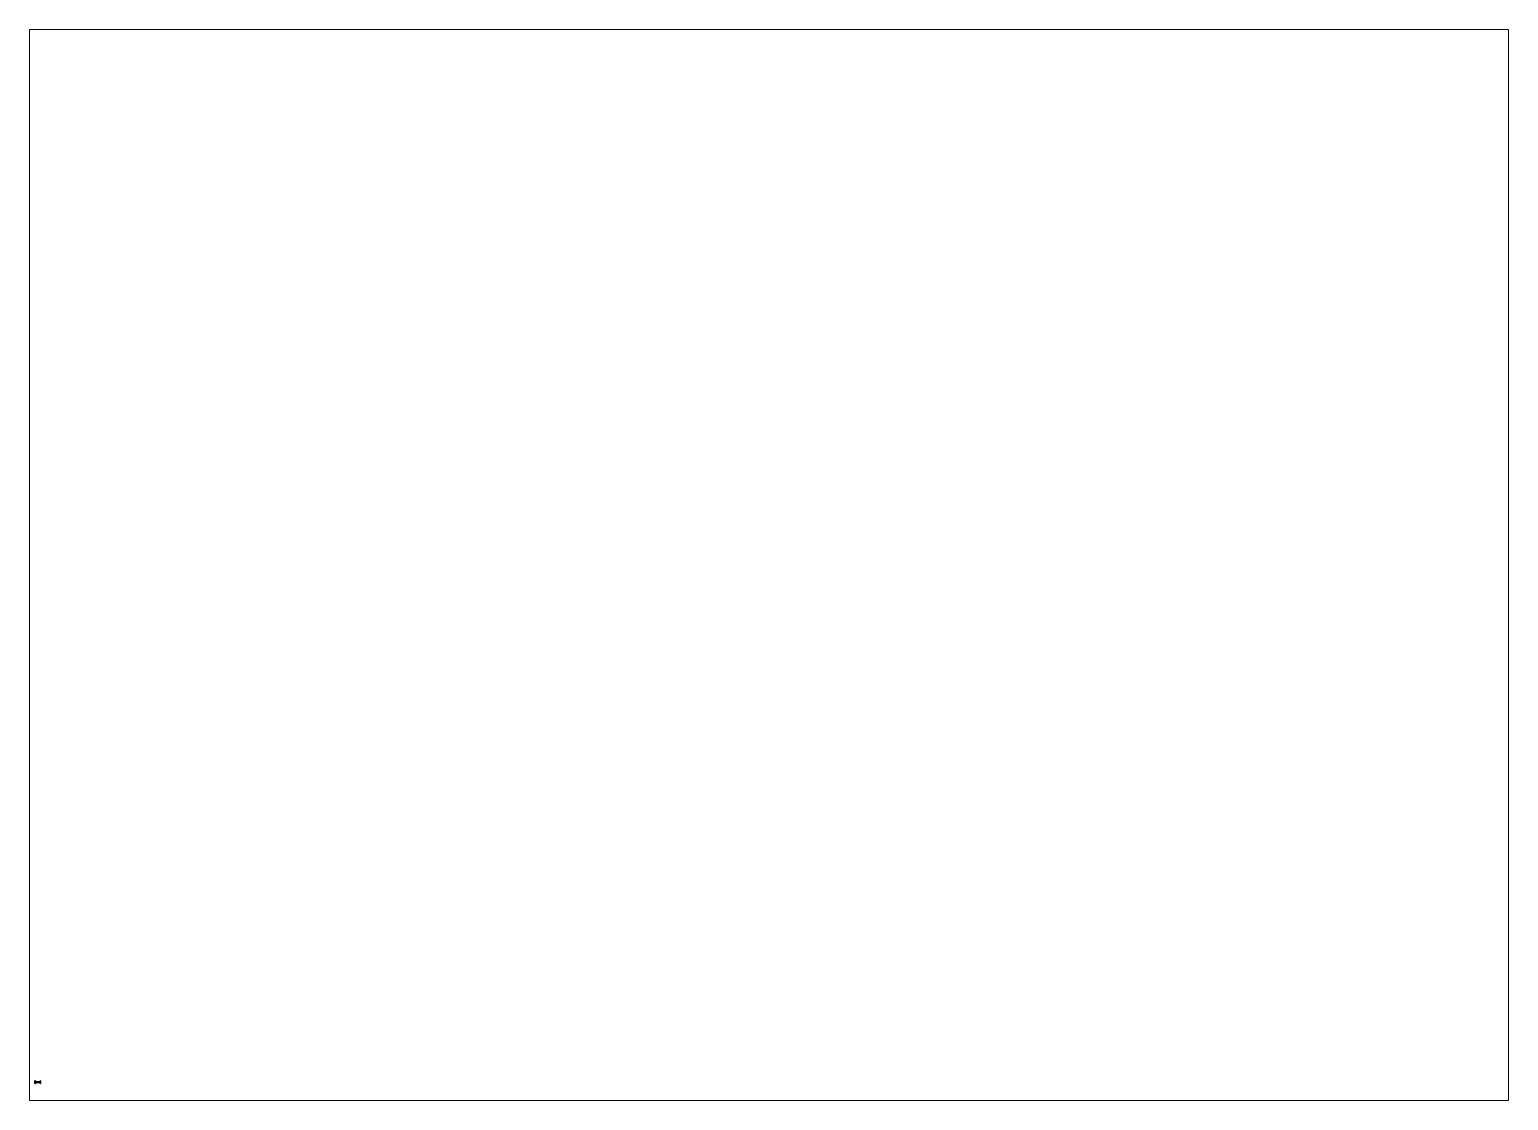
# Paper-space layout 'Layout1' of a CAD drawing. Extents: x 28 to 251, y 20 to 181.
# The model-space entities are those that its viewports show. They can reach past a viewport. Long polylines and large blocks are cut down to what shows.
import ezdxf

# ---------------------------------------------------------------- set-up
doc = ezdxf.new("R2010")
doc.units = 0
doc.layers.get('0').update_dxf_attribs({"linetype": 'CONTINUOUS'})
doc.layers.add('WHEELS', color=2, linetype='CONTINUOUS')

msp = doc.modelspace()

# ---------------------------------------------------------------- linework, layer by layer
at = {"layer": 'WHEELS'}
for points in [[(-0.7, 0.32, 0.18), (-0.7, 0.36, -0.06), (-0.82, 0.35, -0.06), (-0.82, 0.31, 0.18)], [(-0.7, 0.36, -0.06), (-0.7, 0.24, -0.28), (-0.82, 0.23, -0.28), (-0.82, 0.35, -0.06)], [(-0.82, 0.32, -0.04), (-0.82, 0.29, 0.14), (-0.82, 0.31, 0.18), (-0.82, 0.35, -0.06)], [(-0.82, 0.32, -0.04), (-0.82, 0.35, -0.06), (-0.82, 0.35, -0.06), (-0.82, 0.31, -0.08)], [(-0.82, 0.22, -0.23), (-0.82, 0.31, -0.08), (-0.82, 0.35, -0.06), (-0.82, 0.23, -0.28)], [(-0.7, 0.13, 0.35), (-0.7, 0.32, 0.18), (-0.82, 0.31, 0.18), (-0.82, 0.12, 0.34)], [(-0.7, 0.32, -0.04), (-0.7, 0.29, 0.14), (-0.82, 0.29, 0.14), (-0.82, 0.32, -0.04)], [(-0.7, 0.15, -0.01), (-0.7, 0.32, -0.04), (-0.82, 0.32, -0.04), (-0.82, 0.15, -0.01)], [(-0.82, 0.15, -0.01), (-0.82, 0.32, -0.04), (-0.82, 0.31, -0.08), (-0.82, 0.15, -0.05)], [(-0.82, 0.27, 0.18), (-0.82, 0.13, 0.3), (-0.82, 0.12, 0.34), (-0.82, 0.31, 0.18)], [(-0.82, 0.27, 0.18), (-0.82, 0.31, 0.18), (-0.82, 0.31, 0.18), (-0.82, 0.29, 0.14)], [(-0.7, 0.31, -0.08), (-0.7, 0.15, -0.05), (-0.82, 0.15, -0.05), (-0.82, 0.31, -0.08)], [(-0.7, 0.22, -0.23), (-0.7, 0.31, -0.08), (-0.82, 0.31, -0.08), (-0.82, 0.22, -0.23)], [(-0.7, 0.31, -0.08), (-0.7, 0.15, -0.05), (-0.82, 0.15, -0.05), (-0.82, 0.31, -0.08)], [(-0.7, 0.29, 0.14), (-0.7, 0.14, 0.06), (-0.82, 0.14, 0.06), (-0.82, 0.29, 0.14)], [(-0.82, 0.12, 0.09), (-0.82, 0.27, 0.18), (-0.82, 0.29, 0.14), (-0.82, 0.14, 0.06)], [(-0.7, 0.29, 0.14), (-0.7, 0.14, 0.06), (-0.82, 0.14, 0.06), (-0.82, 0.29, 0.14)], [(-0.7, 0.27, 0.18), (-0.7, 0.13, 0.3), (-0.82, 0.13, 0.3), (-0.82, 0.27, 0.18)], [(-0.7, 0.12, 0.09), (-0.7, 0.27, 0.18), (-0.82, 0.27, 0.18), (-0.82, 0.12, 0.09)], [(-0.7, 0.24, -0.28), (-0.7, 0, -0.37), (-0.82, 0, -0.36), (-0.82, 0.23, -0.28)], [(-0.82, 0.02, -0.32), (-0.82, 0.19, -0.26), (-0.82, 0.23, -0.28), (-0.82, 0, -0.36)], [(-0.82, 0.22, -0.23), (-0.82, 0.23, -0.28), (-0.82, 0.23, -0.28), (-0.82, 0.19, -0.26)], [(-0.7, 0.11, -0.1), (-0.7, 0.22, -0.23), (-0.82, 0.22, -0.23), (-0.82, 0.11, -0.1)], [(-0.82, 0.11, -0.1), (-0.82, 0.22, -0.23), (-0.82, 0.19, -0.26), (-0.82, 0.08, -0.13)], [(-0.7, 0.02, -0.32), (-0.7, 0.19, -0.26), (-0.82, 0.19, -0.26), (-0.82, 0.02, -0.32)], [(-0.7, 0.19, -0.26), (-0.7, 0.08, -0.13), (-0.82, 0.08, -0.13), (-0.82, 0.19, -0.26)], [(-0.7, 0.19, -0.26), (-0.7, 0.08, -0.13), (-0.82, 0.08, -0.13), (-0.82, 0.19, -0.26)], [(-0.7, 0.14, 0.06), (-0.7, 0.15, -0.01), (-0.82, 0.15, -0.01), (-0.82, 0.14, 0.06)], [(-0.7, 0.15, -0.05), (-0.7, 0.11, -0.1), (-0.82, 0.11, -0.1), (-0.82, 0.15, -0.05)], [(-0.82, -0.12, 0.09), (-0.82, -0.07, 0.14), (-0.82, 0.14, 0.06), (-0.82, 0.15, -0.01)], [(-0.82, -0.14, 0.06), (-0.82, -0.12, 0.09), (-0.82, 0.15, -0.01), (-0.82, 0.15, -0.05)], [(-0.82, -0.15, -0.01), (-0.82, -0.14, 0.06), (-0.82, 0.15, -0.05), (-0.82, 0.11, -0.1)], [(-0.82, -0.07, 0.14), (-0.82, -0.03, 0.15), (-0.82, 0.12, 0.09), (-0.82, 0.14, 0.06)], [(-0.7, 0.13, 0.3), (-0.7, 0.07, 0.14), (-0.82, 0.07, 0.14), (-0.82, 0.13, 0.3)], [(-0.7, -0.13, 0.35), (-0.7, 0.13, 0.35), (-0.82, 0.12, 0.34), (-0.82, -0.12, 0.34)], [(-0.82, 0.09, 0.31), (-0.82, 0.12, 0.34), (-0.82, 0.12, 0.34), (-0.82, 0.13, 0.3)], [(-0.82, 0.03, 0.15), (-0.82, 0.09, 0.31), (-0.82, 0.13, 0.3), (-0.82, 0.07, 0.14)], [(-0.7, 0.13, 0.3), (-0.7, 0.07, 0.14), (-0.82, 0.07, 0.14), (-0.82, 0.13, 0.3)], [(-0.82, 0.09, 0.31), (-0.82, -0.09, 0.31), (-0.82, -0.12, 0.34), (-0.82, 0.12, 0.34)], [(-0.7, 0.07, 0.14), (-0.7, 0.12, 0.09), (-0.82, 0.12, 0.09), (-0.82, 0.07, 0.14)], [(-0.82, -0.03, 0.15), (-0.82, 0.03, 0.15), (-0.82, 0.07, 0.14), (-0.82, 0.12, 0.09)], [(-0.82, -0.15, -0.05), (-0.82, -0.15, -0.01), (-0.82, 0.11, -0.1), (-0.82, 0.08, -0.13)], [(-0.7, 0.09, 0.31), (-0.7, -0.09, 0.31), (-0.82, -0.09, 0.31), (-0.82, 0.09, 0.31)], [(-0.7, 0.03, 0.15), (-0.7, 0.09, 0.31), (-0.82, 0.09, 0.31), (-0.82, 0.03, 0.15)], [(-0.7, 0.08, -0.13), (-0.7, 0.02, -0.15), (-0.82, 0.02, -0.15), (-0.82, 0.08, -0.13)], [(-0.82, -0.11, -0.1), (-0.82, -0.15, -0.05), (-0.82, 0.08, -0.13), (-0.82, 0.02, -0.15)], [(-0.7, -0.03, 0.15), (-0.7, 0.03, 0.15), (-0.82, 0.03, 0.15), (-0.82, -0.03, 0.15)], [(-0.7, 0.02, -0.15), (-0.7, 0.02, -0.32), (-0.82, 0.02, -0.32), (-0.82, 0.02, -0.15)], [(-0.82, 0.02, -0.15), (-0.82, 0.02, -0.32), (-0.82, -0.02, -0.32), (-0.82, -0.02, -0.15)], [(-0.82, 0.02, -0.32), (-0.82, 0, -0.36), (-0.82, 0, -0.36), (-0.82, -0.02, -0.32)], [(-0.82, -0.08, -0.13), (-0.82, -0.11, -0.1), (-0.82, 0.02, -0.15), (-0.82, -0.02, -0.15)], [(-0.7, 0, -0.37), (-0.7, -0.24, -0.28), (-0.82, -0.23, -0.28), (-0.82, 0, -0.36)], [(-0.67, 0.4, -0.07), (-0.7, 0.32, -0.04), (-0.7, 0.31, -0.08), (-0.67, 0.4, -0.07)], [(-0.67, 0.4, -0.07), (-0.67, 0.36, 0.2), (-0.7, 0.29, 0.14), (-0.7, 0.32, -0.04)], [(-0.7, 0.36, -0.06), (-0.7, 0.32, 0.18), (-0.67, 0.36, 0.2), (-0.67, 0.4, -0.07)], [(-0.67, 0.26, -0.31), (-0.67, 0.4, -0.07), (-0.7, 0.31, -0.08), (-0.7, 0.22, -0.23)], [(-0.7, 0.24, -0.28), (-0.7, 0.36, -0.06), (-0.67, 0.4, -0.07), (-0.67, 0.26, -0.31)], [(-0.67, 0.36, 0.2), (-0.7, 0.27, 0.18), (-0.7, 0.29, 0.14), (-0.67, 0.36, 0.2)], [(-0.67, 0.36, 0.2), (-0.67, 0.14, 0.39), (-0.7, 0.13, 0.3), (-0.7, 0.27, 0.18)], [(-0.7, 0.32, 0.18), (-0.7, 0.13, 0.35), (-0.67, 0.14, 0.39), (-0.67, 0.36, 0.2)], [(-0.7, 0.32, -0.04), (-0.7, 0.15, -0.01), (-0.7, 0.15, -0.05), (-0.7, 0.31, -0.08)], [(-0.7, 0.27, 0.18), (-0.7, 0.12, 0.09), (-0.7, 0.14, 0.06), (-0.7, 0.29, 0.14)], [(-0.7, 0, -0.37), (-0.7, 0.24, -0.28), (-0.67, 0.26, -0.31), (-0.67, 0, -0.41)], [(-0.67, 0, -0.41), (-0.67, 0.26, -0.31), (-0.7, 0.19, -0.26), (-0.7, 0.02, -0.32)], [(-0.67, 0.26, -0.31), (-0.7, 0.22, -0.23), (-0.7, 0.19, -0.26), (-0.67, 0.26, -0.31)], [(-0.7, 0.22, -0.23), (-0.7, 0.11, -0.1), (-0.7, 0.08, -0.13), (-0.7, 0.19, -0.26)], [(-0.7, -0.07, 0.14), (-0.7, -0.12, 0.09), (-0.7, 0.15, -0.01), (-0.7, 0.14, 0.06)], [(-0.7, -0.12, 0.09), (-0.7, -0.14, 0.06), (-0.7, 0.15, -0.05), (-0.7, 0.15, -0.01)], [(-0.7, -0.14, 0.06), (-0.7, -0.15, -0.01), (-0.7, 0.11, -0.1), (-0.7, 0.15, -0.05)], [(-0.67, 0.14, 0.39), (-0.7, 0.09, 0.31), (-0.7, 0.13, 0.3), (-0.67, 0.14, 0.39)], [(-0.67, 0.14, 0.39), (-0.67, -0.14, 0.39), (-0.7, -0.09, 0.31), (-0.7, 0.09, 0.31)], [(-0.7, 0.13, 0.35), (-0.7, -0.13, 0.35), (-0.67, -0.14, 0.39), (-0.67, 0.14, 0.39)], [(-0.7, -0.03, 0.15), (-0.7, -0.07, 0.14), (-0.7, 0.14, 0.06), (-0.7, 0.12, 0.09)], [(-0.7, 0.09, 0.31), (-0.7, 0.03, 0.15), (-0.7, 0.07, 0.14), (-0.7, 0.13, 0.3)], [(-0.7, 0.03, 0.15), (-0.7, -0.03, 0.15), (-0.7, 0.12, 0.09), (-0.7, 0.07, 0.14)], [(-0.7, -0.15, -0.01), (-0.7, -0.15, -0.05), (-0.7, 0.08, -0.13), (-0.7, 0.11, -0.1)], [(-0.7, -0.15, -0.05), (-0.7, -0.11, -0.1), (-0.7, 0.02, -0.15), (-0.7, 0.08, -0.13)], [(-0.7, 0.02, -0.32), (-0.7, 0.02, -0.15), (-0.7, -0.02, -0.15), (-0.7, -0.02, -0.32)], [(-0.67, 0, -0.41), (-0.7, 0.02, -0.32), (-0.7, -0.02, -0.32), (-0.67, 0, -0.41)], [(-0.7, -0.11, -0.1), (-0.7, -0.08, -0.13), (-0.7, -0.02, -0.15), (-0.7, 0.02, -0.15)], [(-0.67, -0.26, -0.31), (-0.67, 0, -0.41), (-0.7, -0.02, -0.32), (-0.7, -0.19, -0.26)], [(-0.7, -0.24, -0.28), (-0.7, 0, -0.37), (-0.67, 0, -0.41), (-0.67, -0.26, -0.31)], [(0.67, 0.06), (0.67, 0.03, -0.05), (-0.67, 0.03, -0.05), (-0.67, 0.06)], [(0.67, 0.03, 0.05), (0.67, 0.06), (-0.67, 0.06), (-0.67, 0.03, 0.05)], [(0.67, 0.03, -0.05), (0.67, -0.03, -0.05), (-0.67, -0.03, -0.05), (-0.67, 0.03, -0.05)], [(0.67, -0.03, 0.05), (0.67, 0.03, 0.05), (-0.67, 0.03, 0.05), (-0.67, -0.03, 0.05)], [(0.7, 0.32, 0.19), (0.7, 0.36, -0.06), (0.67, 0.4, -0.07), (0.67, 0.36, 0.2)], [(0.67, 0.36, 0.2), (0.67, 0.4, -0.07), (0.7, 0.32, -0.04), (0.7, 0.29, 0.14)], [(0.7, 0.36, -0.06), (0.7, 0.24, -0.28), (0.67, 0.26, -0.31), (0.67, 0.4, -0.07)], [(0.67, 0.4, -0.07), (0.7, 0.31, -0.08), (0.7, 0.32, -0.04), (0.67, 0.4, -0.07)], [(0.67, 0.4, -0.07), (0.67, 0.26, -0.31), (0.7, 0.22, -0.23), (0.7, 0.31, -0.08)], [(0.7, 0.13, 0.35), (0.7, 0.32, 0.18), (0.67, 0.36, 0.2), (0.67, 0.14, 0.39)], [(0.67, 0.14, 0.39), (0.67, 0.36, 0.2), (0.7, 0.27, 0.18), (0.7, 0.13, 0.3)], [(0.67, 0.36, 0.2), (0.7, 0.29, 0.14), (0.7, 0.27, 0.18), (0.67, 0.36, 0.2)], [(0.7, 0.24, -0.28), (0.7, 0, -0.37), (0.67, 0, -0.41), (0.67, 0.26, -0.31)], [(0.67, 0.26, -0.31), (0.67, 0, -0.41), (0.7, 0.02, -0.32), (0.7, 0.19, -0.26)], [(0.67, 0.26, -0.31), (0.7, 0.19, -0.26), (0.7, 0.22, -0.23), (0.67, 0.26, -0.31)], [(0.7, -0.13, 0.35), (0.7, 0.13, 0.35), (0.67, 0.14, 0.39), (0.67, -0.14, 0.39)], [(0.67, -0.14, 0.39), (0.67, 0.14, 0.39), (0.7, 0.09, 0.31), (0.7, -0.09, 0.31)], [(0.67, 0.14, 0.39), (0.7, 0.13, 0.3), (0.7, 0.09, 0.31), (0.67, 0.14, 0.39)], [(0.67, 0, -0.41), (0.7, -0.02, -0.32), (0.7, 0.02, -0.32), (0.67, 0, -0.41)], [(0.67, 0, -0.41), (0.67, -0.26, -0.31), (0.7, -0.19, -0.26), (0.7, -0.02, -0.32)], [(0.7, 0, -0.37), (0.7, -0.24, -0.28), (0.67, -0.26, -0.31), (0.67, 0, -0.41)], [(0.7, 0.24, -0.28), (0.7, 0.36, -0.06), (0.82, 0.35, -0.06), (0.82, 0.23, -0.28)], [(0.7, 0.36, -0.06), (0.7, 0.32, 0.19), (0.82, 0.31, 0.18), (0.82, 0.35, -0.06)], [(0.7, 0.31, -0.08), (0.7, 0.15, -0.05), (0.7, 0.15, -0.01), (0.7, 0.32, -0.04)], [(0.7, 0.32, 0.18), (0.7, 0.13, 0.35), (0.82, 0.12, 0.34), (0.82, 0.31, 0.18)], [(0.7, 0.32, -0.04), (0.7, 0.15, -0.01), (0.82, 0.15, -0.01), (0.82, 0.32, -0.04)], [(0.7, 0.29, 0.14), (0.7, 0.32, -0.04), (0.82, 0.32, -0.04), (0.82, 0.29, 0.14)], [(0.7, 0.32, -0.04), (0.7, 0.15, -0.01), (0.82, 0.15, -0.01), (0.82, 0.32, -0.04)], [(0.7, 0.15, -0.05), (0.7, 0.31, -0.08), (0.82, 0.31, -0.08), (0.82, 0.15, -0.05)], [(0.7, 0.31, -0.08), (0.7, 0.22, -0.23), (0.82, 0.22, -0.23), (0.82, 0.31, -0.08)], [(0.7, 0.14, 0.06), (0.7, 0.29, 0.14), (0.82, 0.29, 0.14), (0.82, 0.14, 0.06)], [(0.7, 0.29, 0.14), (0.7, 0.14, 0.06), (0.7, 0.12, 0.09), (0.7, 0.27, 0.18)], [(0.7, 0.27, 0.18), (0.7, 0.12, 0.09), (0.82, 0.12, 0.09), (0.82, 0.27, 0.18)], [(0.7, 0.13, 0.3), (0.7, 0.27, 0.18), (0.82, 0.27, 0.18), (0.82, 0.13, 0.3)], [(0.7, 0.27, 0.18), (0.7, 0.12, 0.09), (0.82, 0.12, 0.09), (0.82, 0.27, 0.18)], [(0.7, 0, -0.37), (0.7, 0.24, -0.28), (0.82, 0.23, -0.28), (0.82, 0, -0.36)], [(0.7, 0.22, -0.23), (0.7, 0.11, -0.1), (0.82, 0.11, -0.1), (0.82, 0.22, -0.23)], [(0.7, 0.22, -0.23), (0.7, 0.11, -0.1), (0.82, 0.11, -0.1), (0.82, 0.22, -0.23)], [(0.7, 0.19, -0.26), (0.7, 0.08, -0.13), (0.7, 0.11, -0.1), (0.7, 0.22, -0.23)], [(0.7, 0.08, -0.13), (0.7, 0.19, -0.26), (0.82, 0.19, -0.26), (0.82, 0.08, -0.13)], [(0.7, 0.19, -0.26), (0.7, 0.02, -0.32), (0.82, 0.02, -0.32), (0.82, 0.19, -0.26)], [(0.7, 0.15, -0.05), (0.7, 0.11, -0.1), (0.7, -0.02, -0.15), (0.7, -0.08, -0.13)], [(0.7, 0.15, -0.01), (0.7, 0.15, -0.05), (0.7, -0.08, -0.13), (0.7, -0.11, -0.1)], [(0.7, 0.14, 0.06), (0.7, 0.15, -0.01), (0.7, -0.11, -0.1), (0.7, -0.15, -0.05)], [(0.7, 0.11, -0.1), (0.7, 0.15, -0.05), (0.82, 0.15, -0.05), (0.82, 0.11, -0.1)], [(0.7, 0.15, -0.01), (0.7, 0.14, 0.06), (0.82, 0.14, 0.06), (0.82, 0.15, -0.01)], [(0.7, 0.12, 0.09), (0.7, 0.14, 0.06), (0.7, -0.15, -0.05), (0.7, -0.15, -0.01)], [(0.7, 0.13, 0.35), (0.7, -0.13, 0.35), (0.82, -0.12, 0.34), (0.82, 0.12, 0.34)], [(0.7, 0.07, 0.14), (0.7, 0.13, 0.3), (0.82, 0.13, 0.3), (0.82, 0.07, 0.14)], [(0.7, 0.13, 0.3), (0.7, 0.07, 0.14), (0.7, 0.03, 0.15), (0.7, 0.09, 0.31)], [(0.7, 0.12, 0.09), (0.7, 0.07, 0.14), (0.82, 0.07, 0.14), (0.82, 0.12, 0.09)], [(0.7, 0.07, 0.14), (0.7, 0.12, 0.09), (0.7, -0.15, -0.01), (0.7, -0.14, 0.06)], [(0.7, 0.11, -0.1), (0.7, 0.08, -0.13), (0.7, 0.02, -0.15), (0.7, -0.02, -0.15)], [(0.7, 0.09, 0.31), (0.7, 0.03, 0.15), (0.82, 0.03, 0.15), (0.82, 0.09, 0.31)], [(0.7, -0.09, 0.31), (0.7, 0.09, 0.31), (0.82, 0.09, 0.31), (0.82, -0.09, 0.31)], [(0.7, 0.09, 0.31), (0.7, 0.03, 0.15), (0.82, 0.03, 0.15), (0.82, 0.09, 0.31)], [(0.7, 0.02, -0.15), (0.7, 0.08, -0.13), (0.82, 0.08, -0.13), (0.82, 0.02, -0.15)], [(0.7, 0.03, 0.15), (0.7, 0.07, 0.14), (0.7, -0.14, 0.06), (0.7, -0.12, 0.09)], [(0.7, 0.03, 0.15), (0.7, -0.03, 0.15), (0.82, -0.03, 0.15), (0.82, 0.03, 0.15)], [(0.7, -0.03, 0.15), (0.7, 0.03, 0.15), (0.7, -0.12, 0.09), (0.7, -0.07, 0.14)], [(0.7, 0.02, -0.32), (0.7, 0.02, -0.15), (0.82, 0.02, -0.15), (0.82, 0.02, -0.32)], [(0.7, 0.02, -0.32), (0.7, 0.02, -0.15), (0.82, 0.02, -0.15), (0.82, 0.02, -0.32)], [(0.7, -0.02, -0.32), (0.7, -0.02, -0.15), (0.7, 0.02, -0.15), (0.7, 0.02, -0.32)], [(0.7, -0.24, -0.28), (0.7, 0, -0.37), (0.82, 0, -0.36), (0.82, -0.23, -0.28)], [(0.82, 0.31, -0.08), (0.82, 0.35, -0.06), (0.82, 0.35, -0.06), (0.82, 0.32, -0.04)], [(0.82, 0.31, -0.08), (0.82, 0.22, -0.23), (0.82, 0.23, -0.28), (0.82, 0.35, -0.06)], [(0.82, 0.29, 0.14), (0.82, 0.32, -0.04), (0.82, 0.35, -0.06), (0.82, 0.31, 0.18)], [(0.82, 0.15, -0.05), (0.82, 0.31, -0.08), (0.82, 0.32, -0.04), (0.82, 0.15, -0.01)], [(0.82, 0.13, 0.3), (0.82, 0.27, 0.18), (0.82, 0.31, 0.18), (0.82, 0.12, 0.34)], [(0.82, 0.29, 0.14), (0.82, 0.31, 0.18), (0.82, 0.31, 0.18), (0.82, 0.27, 0.18)], [(0.82, 0.14, 0.06), (0.82, 0.29, 0.14), (0.82, 0.27, 0.18), (0.82, 0.12, 0.09)], [(0.82, 0.19, -0.26), (0.82, 0.23, -0.28), (0.82, 0.23, -0.28), (0.82, 0.22, -0.23)], [(0.82, 0.19, -0.26), (0.82, 0.02, -0.32), (0.82, 0, -0.36), (0.82, 0.23, -0.28)], [(0.82, 0.08, -0.13), (0.82, 0.19, -0.26), (0.82, 0.22, -0.23), (0.82, 0.11, -0.1)], [(0.82, 0.11, -0.1), (0.82, 0.15, -0.05), (0.82, -0.08, -0.13), (0.82, -0.02, -0.15)], [(0.82, 0.15, -0.05), (0.82, 0.15, -0.01), (0.82, -0.11, -0.1), (0.82, -0.08, -0.13)], [(0.82, 0.15, -0.01), (0.82, 0.14, 0.06), (0.82, -0.15, -0.05), (0.82, -0.11, -0.1)], [(0.82, 0.14, 0.06), (0.82, 0.12, 0.09), (0.82, -0.15, -0.01), (0.82, -0.15, -0.05)], [(0.82, 0.07, 0.14), (0.82, 0.13, 0.3), (0.82, 0.09, 0.31), (0.82, 0.03, 0.15)], [(0.82, 0.13, 0.3), (0.82, 0.12, 0.34), (0.82, 0.12, 0.34), (0.82, 0.09, 0.31)], [(0.82, 0.12, 0.09), (0.82, 0.07, 0.14), (0.82, -0.14, 0.06), (0.82, -0.15, -0.01)], [(0.82, -0.09, 0.31), (0.82, 0.09, 0.31), (0.82, 0.12, 0.34), (0.82, -0.12, 0.34)], [(0.82, 0.08, -0.13), (0.82, 0.11, -0.1), (0.82, -0.02, -0.15), (0.82, 0.02, -0.15)], [(0.82, 0.07, 0.14), (0.82, 0.03, 0.15), (0.82, -0.12, 0.09), (0.82, -0.14, 0.06)], [(0.82, 0.03, 0.15), (0.82, -0.03, 0.15), (0.82, -0.07, 0.14), (0.82, -0.12, 0.09)], [(0.82, -0.02, -0.32), (0.82, 0, -0.36), (0.82, 0, -0.36), (0.82, 0.02, -0.32)], [(0.82, -0.02, -0.15), (0.82, -0.02, -0.32), (0.82, 0.02, -0.32), (0.82, 0.02, -0.15)], [(0.82, -0.02, -0.32), (0.82, -0.19, -0.26), (0.82, -0.23, -0.28), (0.82, 0, -0.36)], [(-0.82, -0.19, -0.26), (-0.82, -0.02, -0.32), (-0.82, 0, -0.36), (-0.82, -0.23, -0.28)], [(-0.7, -0.02, -0.32), (-0.7, -0.02, -0.15), (-0.82, -0.02, -0.15), (-0.82, -0.02, -0.32)], [(-0.7, -0.19, -0.26), (-0.7, -0.02, -0.32), (-0.82, -0.02, -0.32), (-0.82, -0.19, -0.26)], [(-0.7, -0.02, -0.15), (-0.7, -0.08, -0.13), (-0.82, -0.08, -0.13), (-0.82, -0.02, -0.15)], [(-0.7, -0.02, -0.32), (-0.7, -0.02, -0.15), (-0.82, -0.02, -0.15), (-0.82, -0.02, -0.32)], [(-0.7, -0.09, 0.31), (-0.7, -0.03, 0.15), (-0.82, -0.03, 0.15), (-0.82, -0.09, 0.31)], [(-0.82, -0.07, 0.14), (-0.82, -0.13, 0.3), (-0.82, -0.09, 0.31), (-0.82, -0.03, 0.15)], [(-0.7, -0.09, 0.31), (-0.7, -0.03, 0.15), (-0.82, -0.03, 0.15), (-0.82, -0.09, 0.31)], [(-0.7, -0.12, 0.09), (-0.7, -0.07, 0.14), (-0.82, -0.07, 0.14), (-0.82, -0.12, 0.09)], [(-0.7, -0.07, 0.14), (-0.7, -0.13, 0.3), (-0.82, -0.13, 0.3), (-0.82, -0.07, 0.14)], [(-0.7, -0.08, -0.13), (-0.7, -0.19, -0.26), (-0.82, -0.19, -0.26), (-0.82, -0.08, -0.13)], [(-0.82, -0.08, -0.13), (-0.82, -0.19, -0.26), (-0.82, -0.22, -0.23), (-0.82, -0.11, -0.1)], [(-0.82, -0.13, 0.3), (-0.82, -0.12, 0.34), (-0.82, -0.12, 0.34), (-0.82, -0.09, 0.31)], [(-0.7, -0.22, -0.23), (-0.7, -0.11, -0.1), (-0.82, -0.11, -0.1), (-0.82, -0.22, -0.23)], [(-0.7, -0.11, -0.1), (-0.7, -0.15, -0.05), (-0.82, -0.15, -0.05), (-0.82, -0.11, -0.1)], [(-0.7, -0.22, -0.23), (-0.7, -0.11, -0.1), (-0.82, -0.11, -0.1), (-0.82, -0.22, -0.23)], [(-0.7, -0.27, 0.18), (-0.7, -0.12, 0.09), (-0.82, -0.12, 0.09), (-0.82, -0.27, 0.18)], [(-0.82, -0.14, 0.06), (-0.82, -0.29, 0.14), (-0.82, -0.27, 0.18), (-0.82, -0.12, 0.09)], [(-0.7, -0.27, 0.18), (-0.7, -0.12, 0.09), (-0.82, -0.12, 0.09), (-0.82, -0.27, 0.18)], [(-0.7, -0.32, 0.18), (-0.7, -0.13, 0.35), (-0.82, -0.12, 0.34), (-0.82, -0.31, 0.18)], [(-0.82, -0.13, 0.3), (-0.82, -0.27, 0.18), (-0.82, -0.31, 0.18), (-0.82, -0.12, 0.34)], [(-0.7, -0.13, 0.3), (-0.7, -0.27, 0.18), (-0.82, -0.27, 0.18), (-0.82, -0.13, 0.3)], [(-0.7, -0.15, -0.01), (-0.7, -0.14, 0.06), (-0.82, -0.14, 0.06), (-0.82, -0.15, -0.01)], [(-0.7, -0.14, 0.06), (-0.7, -0.29, 0.14), (-0.82, -0.29, 0.14), (-0.82, -0.14, 0.06)], [(-0.7, -0.32, -0.04), (-0.7, -0.15, -0.01), (-0.82, -0.15, -0.01), (-0.82, -0.32, -0.04)], [(-0.7, -0.15, -0.05), (-0.7, -0.31, -0.08), (-0.82, -0.31, -0.08), (-0.82, -0.15, -0.05)], [(-0.82, -0.15, -0.05), (-0.82, -0.31, -0.08), (-0.82, -0.32, -0.04), (-0.82, -0.15, -0.01)], [(-0.7, -0.32, -0.04), (-0.7, -0.15, -0.01), (-0.82, -0.15, -0.01), (-0.82, -0.32, -0.04)], [(-0.82, -0.19, -0.26), (-0.82, -0.23, -0.28), (-0.82, -0.23, -0.28), (-0.82, -0.22, -0.23)], [(-0.7, -0.31, -0.08), (-0.7, -0.22, -0.23), (-0.82, -0.22, -0.23), (-0.82, -0.31, -0.08)], [(-0.82, -0.31, -0.08), (-0.82, -0.22, -0.23), (-0.82, -0.23, -0.28), (-0.82, -0.35, -0.06)], [(-0.7, -0.24, -0.28), (-0.7, -0.36, -0.06), (-0.82, -0.35, -0.06), (-0.82, -0.23, -0.28)], [(-0.82, -0.29, 0.14), (-0.82, -0.31, 0.18), (-0.82, -0.31, 0.18), (-0.82, -0.27, 0.18)], [(-0.7, -0.29, 0.14), (-0.7, -0.32, -0.04), (-0.82, -0.32, -0.04), (-0.82, -0.29, 0.14)], [(-0.82, -0.29, 0.14), (-0.82, -0.32, -0.04), (-0.82, -0.35, -0.06), (-0.82, -0.31, 0.18)], [(-0.82, -0.31, -0.08), (-0.82, -0.35, -0.06), (-0.82, -0.35, -0.06), (-0.82, -0.32, -0.04)], [(-0.7, -0.36, -0.06), (-0.7, -0.32, 0.19), (-0.82, -0.31, 0.18), (-0.82, -0.35, -0.06)], [(-0.7, -0.13, 0.3), (-0.7, -0.07, 0.14), (-0.7, -0.03, 0.15), (-0.7, -0.09, 0.31)], [(-0.7, -0.19, -0.26), (-0.7, -0.08, -0.13), (-0.7, -0.11, -0.1), (-0.7, -0.22, -0.23)], [(-0.67, -0.14, 0.39), (-0.7, -0.13, 0.3), (-0.7, -0.09, 0.31), (-0.67, -0.14, 0.39)], [(-0.7, -0.29, 0.14), (-0.7, -0.14, 0.06), (-0.7, -0.12, 0.09), (-0.7, -0.27, 0.18)], [(-0.67, -0.14, 0.39), (-0.67, -0.36, 0.2), (-0.7, -0.27, 0.18), (-0.7, -0.13, 0.3)], [(-0.7, -0.13, 0.35), (-0.7, -0.32, 0.18), (-0.67, -0.36, 0.2), (-0.67, -0.14, 0.39)], [(-0.7, -0.31, -0.08), (-0.7, -0.15, -0.05), (-0.7, -0.15, -0.01), (-0.7, -0.32, -0.04)], [(-0.67, -0.26, -0.31), (-0.7, -0.19, -0.26), (-0.7, -0.22, -0.23), (-0.67, -0.26, -0.31)], [(-0.67, -0.4, -0.07), (-0.67, -0.26, -0.31), (-0.7, -0.22, -0.23), (-0.7, -0.31, -0.08)], [(-0.7, -0.36, -0.06), (-0.7, -0.24, -0.28), (-0.67, -0.26, -0.31), (-0.67, -0.4, -0.07)], [(-0.67, -0.36, 0.2), (-0.7, -0.29, 0.14), (-0.7, -0.27, 0.18), (-0.67, -0.36, 0.2)], [(-0.67, -0.36, 0.2), (-0.67, -0.4, -0.07), (-0.7, -0.32, -0.04), (-0.7, -0.29, 0.14)], [(-0.67, -0.4, -0.07), (-0.7, -0.31, -0.08), (-0.7, -0.32, -0.04), (-0.67, -0.4, -0.07)], [(-0.7, -0.32, 0.19), (-0.7, -0.36, -0.06), (-0.67, -0.4, -0.07), (-0.67, -0.36, 0.2)], [(0.67, -0.03, -0.05), (0.67, -0.06), (-0.67, -0.06), (-0.67, -0.03, -0.05)], [(0.67, -0.06), (0.67, -0.03, 0.05), (-0.67, -0.03, 0.05), (-0.67, -0.06)], [(0.67, -0.14, 0.39), (0.7, -0.09, 0.31), (0.7, -0.13, 0.3), (0.67, -0.14, 0.39)], [(0.7, -0.32, 0.18), (0.7, -0.13, 0.35), (0.67, -0.14, 0.39), (0.67, -0.36, 0.2)], [(0.67, -0.36, 0.2), (0.67, -0.14, 0.39), (0.7, -0.13, 0.3), (0.7, -0.27, 0.18)], [(0.67, -0.26, -0.31), (0.7, -0.22, -0.23), (0.7, -0.19, -0.26), (0.67, -0.26, -0.31)], [(0.67, -0.26, -0.31), (0.67, -0.4, -0.07), (0.7, -0.31, -0.08), (0.7, -0.22, -0.23)], [(0.7, -0.24, -0.28), (0.7, -0.36, -0.06), (0.67, -0.4, -0.07), (0.67, -0.26, -0.31)], [(0.67, -0.36, 0.2), (0.7, -0.27, 0.18), (0.7, -0.29, 0.14), (0.67, -0.36, 0.2)], [(0.67, -0.4, -0.07), (0.67, -0.36, 0.2), (0.7, -0.29, 0.14), (0.7, -0.32, -0.04)], [(0.67, -0.4, -0.07), (0.7, -0.32, -0.04), (0.7, -0.31, -0.08), (0.67, -0.4, -0.07)], [(0.7, -0.36, -0.06), (0.7, -0.32, 0.18), (0.67, -0.36, 0.2), (0.67, -0.4, -0.07)], [(0.7, -0.02, -0.32), (0.7, -0.19, -0.26), (0.82, -0.19, -0.26), (0.82, -0.02, -0.32)], [(0.7, -0.08, -0.13), (0.7, -0.02, -0.15), (0.82, -0.02, -0.15), (0.82, -0.08, -0.13)], [(0.7, -0.02, -0.15), (0.7, -0.02, -0.32), (0.82, -0.02, -0.32), (0.82, -0.02, -0.15)], [(0.7, -0.03, 0.15), (0.7, -0.09, 0.31), (0.82, -0.09, 0.31), (0.82, -0.03, 0.15)], [(0.7, -0.09, 0.31), (0.7, -0.03, 0.15), (0.7, -0.07, 0.14), (0.7, -0.13, 0.3)], [(0.7, -0.13, 0.3), (0.7, -0.07, 0.14), (0.82, -0.07, 0.14), (0.82, -0.13, 0.3)], [(0.7, -0.07, 0.14), (0.7, -0.12, 0.09), (0.82, -0.12, 0.09), (0.82, -0.07, 0.14)], [(0.7, -0.13, 0.3), (0.7, -0.07, 0.14), (0.82, -0.07, 0.14), (0.82, -0.13, 0.3)], [(0.7, -0.19, -0.26), (0.7, -0.08, -0.13), (0.82, -0.08, -0.13), (0.82, -0.19, -0.26)], [(0.7, -0.19, -0.26), (0.7, -0.08, -0.13), (0.82, -0.08, -0.13), (0.82, -0.19, -0.26)], [(0.7, -0.22, -0.23), (0.7, -0.11, -0.1), (0.7, -0.08, -0.13), (0.7, -0.19, -0.26)], [(0.7, -0.15, -0.05), (0.7, -0.11, -0.1), (0.82, -0.11, -0.1), (0.82, -0.15, -0.05)], [(0.7, -0.11, -0.1), (0.7, -0.22, -0.23), (0.82, -0.22, -0.23), (0.82, -0.11, -0.1)], [(0.7, -0.13, 0.35), (0.7, -0.32, 0.18), (0.82, -0.31, 0.18), (0.82, -0.12, 0.34)], [(0.7, -0.12, 0.09), (0.7, -0.27, 0.18), (0.82, -0.27, 0.18), (0.82, -0.12, 0.09)], [(0.7, -0.27, 0.18), (0.7, -0.12, 0.09), (0.7, -0.14, 0.06), (0.7, -0.29, 0.14)], [(0.7, -0.27, 0.18), (0.7, -0.13, 0.3), (0.82, -0.13, 0.3), (0.82, -0.27, 0.18)], [(0.7, -0.29, 0.14), (0.7, -0.14, 0.06), (0.82, -0.14, 0.06), (0.82, -0.29, 0.14)], [(0.7, -0.14, 0.06), (0.7, -0.15, -0.01), (0.82, -0.15, -0.01), (0.82, -0.14, 0.06)], [(0.7, -0.29, 0.14), (0.7, -0.14, 0.06), (0.82, -0.14, 0.06), (0.82, -0.29, 0.14)], [(0.7, -0.31, -0.08), (0.7, -0.15, -0.05), (0.82, -0.15, -0.05), (0.82, -0.31, -0.08)], [(0.7, -0.32, -0.04), (0.7, -0.15, -0.01), (0.7, -0.15, -0.05), (0.7, -0.31, -0.08)], [(0.7, -0.31, -0.08), (0.7, -0.15, -0.05), (0.82, -0.15, -0.05), (0.82, -0.31, -0.08)], [(0.7, -0.15, -0.01), (0.7, -0.32, -0.04), (0.82, -0.32, -0.04), (0.82, -0.15, -0.01)], [(0.7, -0.22, -0.23), (0.7, -0.31, -0.08), (0.82, -0.31, -0.08), (0.82, -0.22, -0.23)], [(0.7, -0.36, -0.06), (0.7, -0.24, -0.28), (0.82, -0.23, -0.28), (0.82, -0.35, -0.06)], [(0.7, -0.32, -0.04), (0.7, -0.29, 0.14), (0.82, -0.29, 0.14), (0.82, -0.32, -0.04)], [(0.7, -0.32, 0.18), (0.7, -0.36, -0.06), (0.82, -0.35, -0.06), (0.82, -0.31, 0.18)], [(0.82, -0.03, 0.15), (0.82, -0.09, 0.31), (0.82, -0.13, 0.3), (0.82, -0.07, 0.14)], [(0.82, -0.11, -0.1), (0.82, -0.22, -0.23), (0.82, -0.19, -0.26), (0.82, -0.08, -0.13)], [(0.82, -0.09, 0.31), (0.82, -0.12, 0.34), (0.82, -0.12, 0.34), (0.82, -0.13, 0.3)], [(0.82, -0.12, 0.09), (0.82, -0.27, 0.18), (0.82, -0.29, 0.14), (0.82, -0.14, 0.06)], [(0.82, -0.27, 0.18), (0.82, -0.13, 0.3), (0.82, -0.12, 0.34), (0.82, -0.31, 0.18)], [(0.82, -0.15, -0.01), (0.82, -0.32, -0.04), (0.82, -0.31, -0.08), (0.82, -0.15, -0.05)], [(0.82, -0.22, -0.23), (0.82, -0.23, -0.28), (0.82, -0.23, -0.28), (0.82, -0.19, -0.26)], [(0.82, -0.22, -0.23), (0.82, -0.31, -0.08), (0.82, -0.35, -0.06), (0.82, -0.23, -0.28)], [(0.82, -0.27, 0.18), (0.82, -0.31, 0.18), (0.82, -0.31, 0.18), (0.82, -0.29, 0.14)], [(0.82, -0.32, -0.04), (0.82, -0.29, 0.14), (0.82, -0.31, 0.18), (0.82, -0.35, -0.06)], [(0.82, -0.32, -0.04), (0.82, -0.35, -0.06), (0.82, -0.35, -0.06), (0.82, -0.31, -0.08)]]:
    msp.add_3dface(points, dxfattribs=at)

psp = doc.layouts.get("Layout1")

# ---------------------------------------------------------------- viewports
at = {"layer": '0'}
psp.add_viewport(center=(139.22, 100.81), size=(222.76, 161.29), view_center_point=(210, 148.5), view_height=307.4901, dxfattribs=at)

doc.saveas('drawing.dxf')
